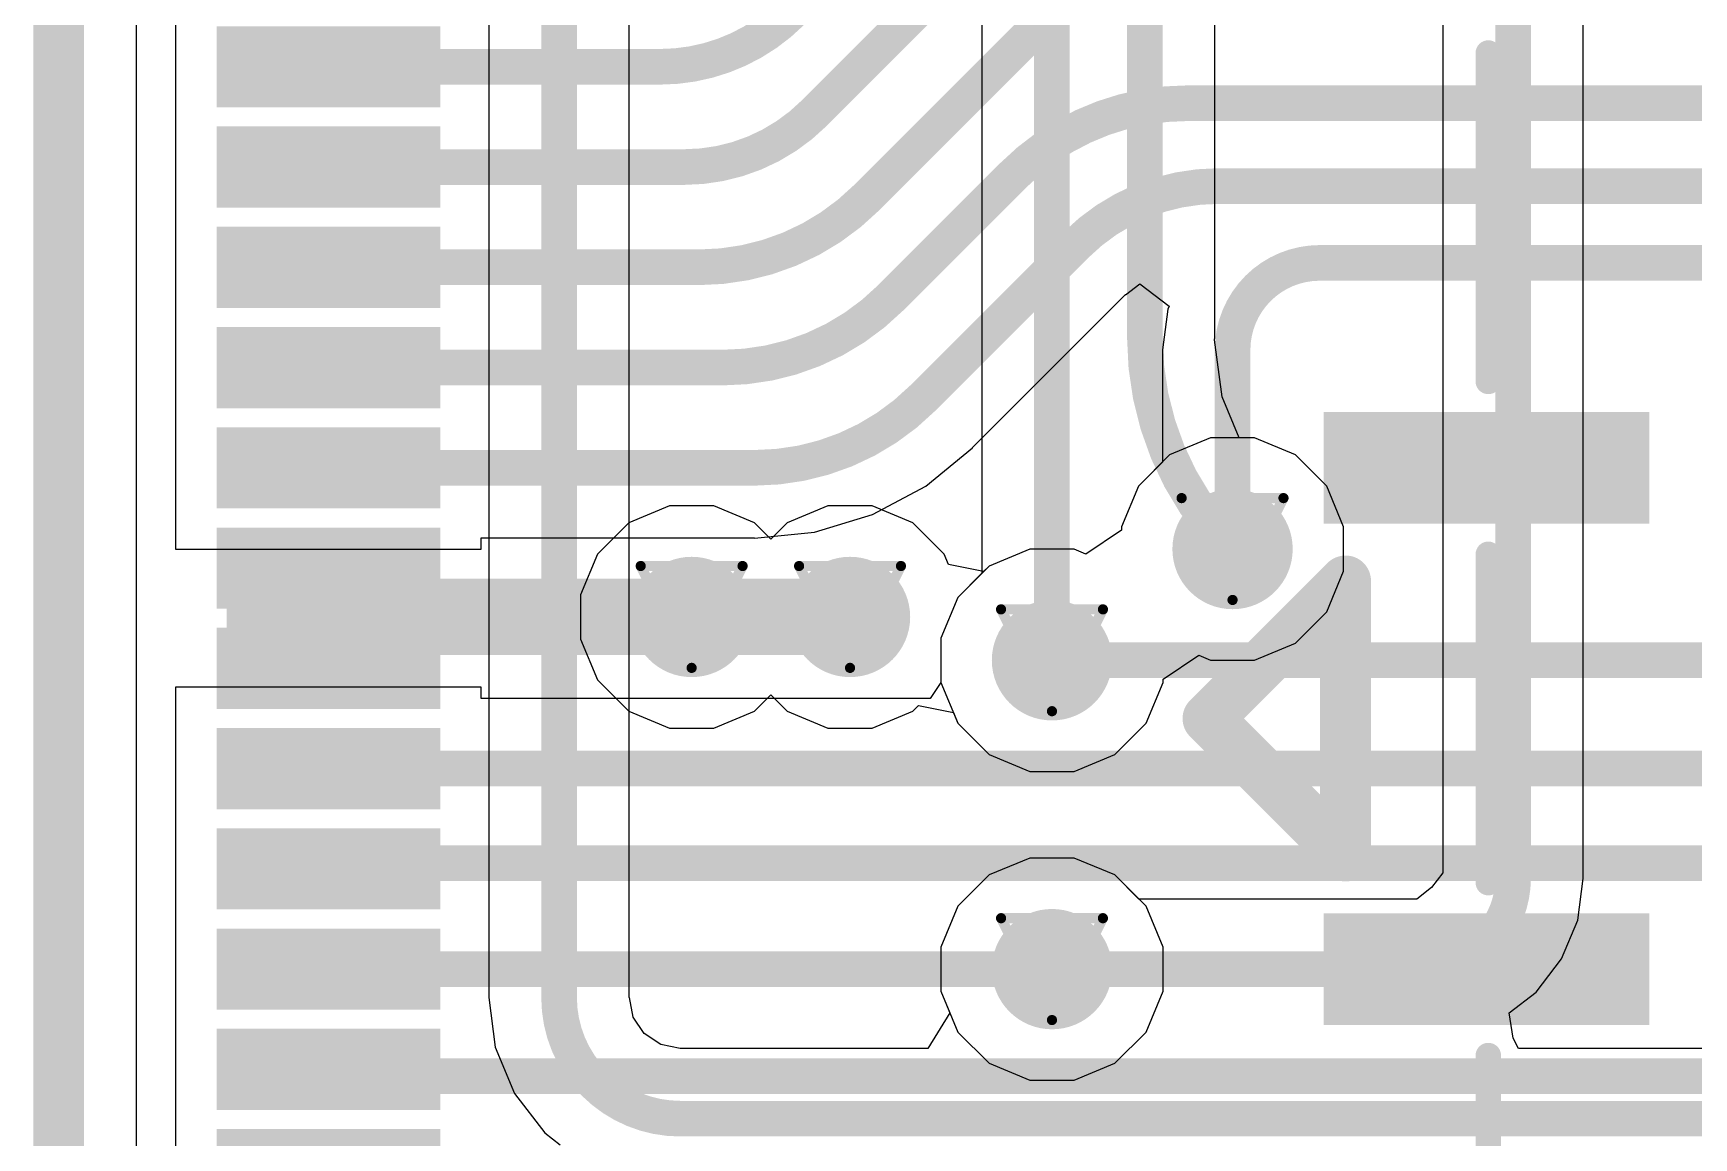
# Model space of a CAD drawing. Header units: inches. Extents: x 0 to 211, y 0 to 201.
# Drawn here: x -0.005 to 0.321, y 2.3192 to 2.5361 of the extents above; entities that cross this region are included whole.
import ezdxf

# ---------------------------------------------------------------- set-up
doc = ezdxf.new("R2010")
doc.units = ezdxf.units.IN
doc.header["$MEASUREMENT"] = 0
for name, color, linetype in [('Board Outline', 216, 'Continuous'), ('Bottom Layer', 5, 'Continuous'), ('Drill Drawing', 1, 'Continuous'), ('Layer 1', 16, 'Continuous'), ('Layer 2', 76, 'Continuous'), ('Top Layer', 1, 'Continuous'), ('Top Overlay', 2, 'Continuous'), ('Top Paste', 8, 'Continuous'), ('Top Solder', 216, 'Continuous'), ('Via Holes', 16, 'Continuous')]:
    doc.layers.add(name, color=color, linetype=linetype)

# ---------------------------------------------------------------- blocks, each defined once
blk = doc.blocks.new('FH41_40S_0_5SH_05__36')
at = {"layer": 'Top Layer'}
for points in [[(-0.074895, 0.13368), (-0.062895, 0.13368), (-0.062895, 0.09368), (-0.074895, 0.09368)], [(-0.0552151, 0.13368), (-0.0432151, 0.13368), (-0.0432151, 0.09368), (-0.0552151, 0.09368)], [(-0.035525, 0.13368), (-0.023525, 0.13368), (-0.023525, 0.09368), (-0.035525, 0.09368)], [(-0.015845, 0.13368), (-0.003845, 0.13368), (-0.003845, 0.09368), (-0.015845, 0.09368)], [(0.003845, 0.13368), (0.015845, 0.13368), (0.015845, 0.09368), (0.003845, 0.09368)], [(0.023525, 0.13368), (0.035525, 0.13368), (0.035525, 0.09368), (0.023525, 0.09368)], [(0.0432151, 0.13368), (0.0552151, 0.13368), (0.0552151, 0.09368), (0.0432151, 0.09368)], [(0.062895, 0.13368), (0.074895, 0.13368), (0.074895, 0.09368), (0.062895, 0.09368)], [(0.0825851, 0.13368), (0.0945851, 0.13368), (0.0945851, 0.09368), (0.0825851, 0.09368)], [(0.102265, 0.13368), (0.114265, 0.13368), (0.114265, 0.09368), (0.102265, 0.09368)], [(0.1219549, 0.13368), (0.1339549, 0.13368), (0.1339549, 0.09368), (0.1219549, 0.09368)], [(-0.058205, -0.08368), (-0.040205, -0.08368), (-0.040205, -0.14368), (-0.058205, -0.14368)], [(0.040205, -0.08368), (0.058205, -0.08368), (0.058205, -0.14368), (0.040205, -0.14368)]]:
    blk.add_hatch(color=1, dxfattribs=at).paths.add_polyline_path(points)
at = {"layer": 'Top Paste'}
for points in [[(-0.074895, 0.13368), (-0.062895, 0.13368), (-0.062895, 0.09368), (-0.074895, 0.09368)], [(-0.0552151, 0.13368), (-0.0432151, 0.13368), (-0.0432151, 0.09368), (-0.0552151, 0.09368)], [(-0.035525, 0.13368), (-0.023525, 0.13368), (-0.023525, 0.09368), (-0.035525, 0.09368)], [(-0.015845, 0.13368), (-0.003845, 0.13368), (-0.003845, 0.09368), (-0.015845, 0.09368)], [(0.003845, 0.13368), (0.015845, 0.13368), (0.015845, 0.09368), (0.003845, 0.09368)], [(0.023525, 0.13368), (0.035525, 0.13368), (0.035525, 0.09368), (0.023525, 0.09368)], [(0.0432151, 0.13368), (0.0552151, 0.13368), (0.0552151, 0.09368), (0.0432151, 0.09368)], [(0.062895, 0.13368), (0.074895, 0.13368), (0.074895, 0.09368), (0.062895, 0.09368)], [(0.0825851, 0.13368), (0.0945851, 0.13368), (0.0945851, 0.09368), (0.0825851, 0.09368)], [(0.102265, 0.13368), (0.114265, 0.13368), (0.114265, 0.09368), (0.102265, 0.09368)], [(0.1219549, 0.13368), (0.1339549, 0.13368), (0.1339549, 0.09368), (0.1219549, 0.09368)], [(-0.058205, -0.08368), (-0.040205, -0.08368), (-0.040205, -0.14368), (-0.058205, -0.14368)], [(0.040205, -0.08368), (0.058205, -0.08368), (0.058205, -0.14368), (0.040205, -0.14368)]]:
    blk.add_hatch(color=8, dxfattribs=at).paths.add_polyline_path(points)
at = {"layer": 'Top Solder'}
for points in [[(-0.0965541, 0.135649), (-0.0806161, 0.135649), (-0.0806161, 0.091711), (-0.0965541, 0.091711)], [(-0.076864, 0.135649), (-0.060926, 0.135649), (-0.060926, 0.091711), (-0.076864, 0.091711)], [(-0.0571841, 0.135649), (-0.0412461, 0.135649), (-0.0412461, 0.091711), (-0.0571841, 0.091711)], [(-0.037494, 0.135649), (-0.021556, 0.135649), (-0.021556, 0.091711), (-0.037494, 0.091711)], [(-0.017814, 0.135649), (-0.001876, 0.135649), (-0.001876, 0.091711), (-0.017814, 0.091711)], [(0.001876, 0.135649), (0.017814, 0.135649), (0.017814, 0.091711), (0.001876, 0.091711)], [(0.021556, 0.135649), (0.037494, 0.135649), (0.037494, 0.091711), (0.021556, 0.091711)], [(0.0412461, 0.135649), (0.0571841, 0.135649), (0.0571841, 0.091711), (0.0412461, 0.091711)], [(0.060926, 0.135649), (0.076864, 0.135649), (0.076864, 0.091711), (0.060926, 0.091711)], [(0.0806161, 0.135649), (0.0965541, 0.135649), (0.0965541, 0.091711), (0.0806161, 0.091711)], [(0.100296, 0.135649), (0.116234, 0.135649), (0.116234, 0.091711), (0.100296, 0.091711)], [(0.1199859, 0.135649), (0.1359239, 0.135649), (0.1359239, 0.091711), (0.1199859, 0.091711)], [(-0.060174, -0.081711), (-0.038236, -0.081711), (-0.038236, -0.145649), (-0.060174, -0.145649)], [(0.038236, -0.081711), (0.060174, -0.081711), (0.060174, -0.145649), (0.038236, -0.145649)]]:
    blk.add_hatch(color=216, dxfattribs=at).paths.add_polyline_path(points)
at = {"layer": 'Top Overlay'}
for points in [[(0, -0.059, 0.01, 0.01, 0), (-0.027, -0.086, 0.01, 0.01, 0)], [(0, -0.059, 0.01, 0.01, 0), (0.027, -0.086, 0.01, 0.01, 0)], [(-0.027, -0.086, 0.01, 0.01, 0), (0.027, -0.086, 0.01, 0.01, 0)], [(-0.130666, -0.114027, 0.005, 0.005, 0), (-0.066184, -0.114027, 0.005, 0.005, 0)], [(-0.032236, -0.114027, 0.005, 0.005, 0), (0.032236, -0.114027, 0.005, 0.005, 0)], [(0.066184, -0.114027, 0.005, 0.005, 0), (0.130666, -0.114027, 0.005, 0.005, 0)]]:
    blk.add_lwpolyline(points, format="xyseb", dxfattribs=at)
for points in [[(-0.0025, -0.059, 0.005, 0.005, 1), (0.0025, -0.059, 0.005, 0.005, 1)], [(-0.0025, -0.059, 0.005, 0.005, 1), (0.0025, -0.059, 0.005, 0.005, 1)], [(-0.0295, -0.086, 0.005, 0.005, 1), (-0.0245, -0.086, 0.005, 0.005, 1)], [(-0.0295, -0.086, 0.005, 0.005, 1), (-0.0245, -0.086, 0.005, 0.005, 1)], [(0.0245, -0.086, 0.005, 0.005, 1), (0.0295, -0.086, 0.005, 0.005, 1)], [(0.0245, -0.086, 0.005, 0.005, 1), (0.0295, -0.086, 0.005, 0.005, 1)], [(-0.067434, -0.114027, 0.0025, 0.0025, 1), (-0.064934, -0.114027, 0.0025, 0.0025, 1)], [(-0.033486, -0.114027, 0.0025, 0.0025, 1), (-0.030986, -0.114027, 0.0025, 0.0025, 1)], [(0.030986, -0.114027, 0.0025, 0.0025, 1), (0.033486, -0.114027, 0.0025, 0.0025, 1)], [(0.064934, -0.114027, 0.0025, 0.0025, 1), (0.067434, -0.114027, 0.0025, 0.0025, 1)], [(0.129416, -0.114027, 0.0025, 0.0025, 1), (0.131916, -0.114027, 0.0025, 0.0025, 1)]]:
    blk.add_lwpolyline(points, format="xyseb", close=True, dxfattribs=at)

msp = doc.modelspace()

# ---------------------------------------------------------------- hatches: boundary and pattern name
at = {"layer": 'Bottom Layer'}
h = msp.add_hatch(color=5, dxfattribs=at)
edge = h.paths.add_edge_path()
edge.add_arc((0.2304476, 2.434843), 0.011811, 0, 360)
h = msp.add_hatch(color=5, dxfattribs=at)
edge = h.paths.add_edge_path()
edge.add_arc((0.1242592, 2.4215086), 0.011811, 0, 360)
h = msp.add_hatch(color=5, dxfattribs=at)
edge = h.paths.add_edge_path()
edge.add_arc((0.15535, 2.4215086), 0.011811, 0, 360)
h = msp.add_hatch(color=5, dxfattribs=at)
edge = h.paths.add_edge_path()
edge.add_arc((0.195, 2.413), 0.011811, 0, 360)
h = msp.add_hatch(color=5, dxfattribs=at)
edge = h.paths.add_edge_path()
edge.add_arc((0.195, 2.352358), 0.011811, 0, 360)
at = {"layer": 'Layer 1'}
h = msp.add_hatch(color=16, dxfattribs=at)
edge = h.paths.add_edge_path()
edge.add_arc((0.2304476, 2.434843), 0.011811, 0, 360)
h = msp.add_hatch(color=16, dxfattribs=at)
edge = h.paths.add_edge_path()
edge.add_arc((0.1242592, 2.4215086), 0.011811, 0, 360)
h = msp.add_hatch(color=16, dxfattribs=at)
edge = h.paths.add_edge_path()
edge.add_arc((0.15535, 2.4215086), 0.011811, 0, 360)
h = msp.add_hatch(color=16, dxfattribs=at)
edge = h.paths.add_edge_path()
edge.add_arc((0.195, 2.413), 0.011811, 0, 360)
h = msp.add_hatch(color=16, dxfattribs=at)
edge = h.paths.add_edge_path()
edge.add_arc((0.195, 2.352358), 0.011811, 0, 360)
at = {"layer": 'Layer 2'}
h = msp.add_hatch(color=76, dxfattribs=at)
edge = h.paths.add_edge_path()
edge.add_arc((0.2304476, 2.434843), 0.011811, 0, 360)
h = msp.add_hatch(color=76, dxfattribs=at)
edge = h.paths.add_edge_path()
edge.add_arc((0.1242592, 2.4215086), 0.011811, 0, 360)
h = msp.add_hatch(color=76, dxfattribs=at)
edge = h.paths.add_edge_path()
edge.add_arc((0.15535, 2.4215086), 0.011811, 0, 360)
h = msp.add_hatch(color=76, dxfattribs=at)
edge = h.paths.add_edge_path()
edge.add_arc((0.195, 2.413), 0.011811, 0, 360)
h = msp.add_hatch(color=76, dxfattribs=at)
edge = h.paths.add_edge_path()
edge.add_arc((0.195, 2.352358), 0.011811, 0, 360)
at = {"layer": 'Top Layer'}
h = msp.add_hatch(color=1, dxfattribs=at)
edge = h.paths.add_edge_path()
edge.add_arc((0.2304476, 2.434843), 0.011811, 0, 360)
msp.add_hatch(color=1, dxfattribs=at).paths.add_polyline_path([(0.0329513, 2.405408), (0.0729513, 2.405408), (0.0729513, 2.437098), (0.0329513, 2.437098)])
h = msp.add_hatch(color=1, dxfattribs=at)
edge = h.paths.add_edge_path()
edge.add_arc((0.1242592, 2.4215086), 0.011811, 0, 360)
h = msp.add_hatch(color=1, dxfattribs=at)
edge = h.paths.add_edge_path()
edge.add_arc((0.15535, 2.4215086), 0.011811, 0, 360)
h = msp.add_hatch(color=1, dxfattribs=at)
edge = h.paths.add_edge_path()
edge.add_arc((0.195, 2.413), 0.011811, 0, 360)
h = msp.add_hatch(color=1, dxfattribs=at)
edge = h.paths.add_edge_path()
edge.add_arc((0.195, 2.352358), 0.011811, 0, 360)
at = {"layer": 'Via Holes'}
h = msp.add_hatch(color=7, dxfattribs=at)
edge = h.paths.add_edge_path()
edge.add_arc((0.2304476, 2.434843), 0.0059055, 0, 360)
h = msp.add_hatch(color=7, dxfattribs=at)
edge = h.paths.add_edge_path()
edge.add_arc((0.1242592, 2.4215086), 0.0059055, 0, 360)
h = msp.add_hatch(color=7, dxfattribs=at)
edge = h.paths.add_edge_path()
edge.add_arc((0.15535, 2.4215086), 0.0059055, 0, 360)
h = msp.add_hatch(color=7, dxfattribs=at)
edge = h.paths.add_edge_path()
edge.add_arc((0.195, 2.413), 0.0059055, 0, 360)
h = msp.add_hatch(color=7, dxfattribs=at)
edge = h.paths.add_edge_path()
edge.add_arc((0.195, 2.352358), 0.0059055, 0, 360)

# ---------------------------------------------------------------- linework, layer by layer
at = {"layer": 'Board Outline'}
msp.add_lwpolyline([(-1.3e-06, -1.4e-06, 0.01, 0.01, 0), (-1.3e-06, 4.7244108, 0.01, 0.01, 0)], format="xyseb", dxfattribs=at)
at = {"layer": 'Bottom Layer'}
for p, q in [((0.0152934, 1.712), (0.0152934, 2.92)), ((0.2717476, 2.6845759), (0.2717476, 2.3712637)), ((0.2992766, 2.3701575), (0.2992766, 2.6845759)), ((0.2269985, 2.4764003), (0.2269985, 2.6297848)), ((0.1812355, 2.6119121), (0.1812355, 2.4300809)), ((0.0844735, 2.5563909), (0.0844735, 2.346762)), ((0.1120025, 2.346762), (0.1120025, 2.5563909)), ((0.2269078, 2.4759441), (0.2269985, 2.4764003)), ((0.2283864, 2.4647128), (0.2269078, 2.4759441)), ((0.2317244, 2.456654), (0.2283864, 2.4647128)), ((0.2347861, 2.456654), (0.2317244, 2.456654)), ((0.2428025, 2.4533335), (0.2347861, 2.456654)), ((0.2489381, 2.4471979), (0.2428025, 2.4533335)), ((0.2522586, 2.4391815), (0.2489381, 2.4471979)), ((0.2522586, 2.4305045), (0.2522586, 2.4391815)), ((0.1812355, 2.4300809), (0.1765095, 2.4253549)), ((0.2489381, 2.4224881), (0.2522586, 2.4305045)), ((0.1765095, 2.4253549), (0.173189, 2.4173385)), ((0.2428025, 2.4163525), (0.2489381, 2.4224881)), ((0.173189, 2.4173385), (0.173189, 2.4086615)), ((0.2347861, 2.413032), (0.2428025, 2.4163525)), ((0.216811, 2.4093066), (0.2238111, 2.4139839)), ((0.2238111, 2.4139839), (0.2261091, 2.413032)), ((0.2261091, 2.413032), (0.2347861, 2.413032)), ((0.216811, 2.4086615), (0.216811, 2.4093066)), ((0.173189, 2.4086615), (0.1765095, 2.4006451)), ((0.2134905, 2.4006451), (0.216811, 2.4086615)), ((0.1765095, 2.4006451), (0.1826451, 2.3945095)), ((0.2073549, 2.3945095), (0.2134905, 2.4006451)), ((0.1826451, 2.3945095), (0.1906615, 2.391189)), ((0.1993385, 2.391189), (0.2073549, 2.3945095)), ((0.1906615, 2.391189), (0.1993385, 2.391189)), ((0.1906615, 2.374169), (0.1826451, 2.3708485)), ((0.1993385, 2.374169), (0.1906615, 2.374169)), ((0.2073549, 2.3708485), (0.1993385, 2.374169)), ((0.1826451, 2.3708485), (0.1765095, 2.3647129)), ((0.2120809, 2.3661225), (0.2073549, 2.3708485)), ((0.2717476, 2.3712637), (0.2694869, 2.3683832)), ((0.2982065, 2.3619867), (0.2992822, 2.3701575)), ((0.2992822, 2.3701575), (0.2992766, 2.3701575)), ((0.2694869, 2.3683832), (0.2666064, 2.3661225)), ((0.1765095, 2.3647129), (0.173189, 2.3566965)), ((0.2666064, 2.3661225), (0.2120809, 2.3661225)), ((0.2950527, 2.3543727), (0.2982065, 2.3619867)), ((0.173189, 2.3566965), (0.173189, 2.3480195)), ((0.2900357, 2.3478344), (0.2950527, 2.3543727)), ((0.173189, 2.3480195), (0.1749515, 2.3437646)), ((0.2847317, 2.3437645), (0.2900357, 2.3478344)), ((0.0844735, 2.346762), (0.0844165, 2.346762)), ((0.0844165, 2.346762), (0.0856971, 2.3370347)), ((0.1120468, 2.346762), (0.1120025, 2.346762)), ((0.1128044, 2.3429531), (0.1120468, 2.346762)), ((0.114962, 2.339724), (0.1128044, 2.3429531)), ((0.1749515, 2.3437646), (0.1706021, 2.3367645)), ((0.2855597, 2.3387817), (0.2847317, 2.3437645)), ((0.1181911, 2.3375664), (0.114962, 2.339724)), ((0.122, 2.3368088), (0.1181911, 2.3375664)), ((0.2865905, 2.3367645), (0.2855597, 2.3387817)), ((0.0856971, 2.3370347), (0.0894517, 2.3279702)), ((0.122, 2.3367645), (0.122, 2.3368088)), ((0.1706021, 2.3367645), (0.122, 2.3367645)), ((0.742, 2.3367645), (0.2865905, 2.3367645)), ((0.0894517, 2.3279702), (0.0954245, 2.3201865)), ((0.0954245, 2.3201865), (0.0984554, 2.3178607))]:
    msp.add_line(p, q, dxfattribs=at)
for points in [[(0.2855121, 2.3701575, 0.007, 0.007, 0), (0.2855121, 2.7016568, 0.007, 0.007, 0)], [(0.213234, 2.4764003, 0.007, 0.007, 0), (0.213234, 2.6446374, 0.007, 0.007, 0)], [(0.195, 2.413, 0.007, 0.007, 0), (0.195, 2.6129562, 0.007, 0.007, 0)], [(0.098238, 2.346762, 0.007, 0.007, 0), (0.098238, 2.5734718, 0.007, 0.007, 0)], [(0.2304349, 2.4348557, 0.007, 0.007, -0.1988332349995673), (0.213234, 2.4764003, 0.007, 0.007, 0)], [(0.2304476, 2.434843, 0.007, 0.007, -7.612173579167047e-05), (0.2304349, 2.4348557, 0.007, 0.007, 0)], [(0.2855121, 2.3701575, 0.007, 0.007, -0.4142135623730951), (0.2677126, 2.352358, 0.007, 0.007, 0)], [(0.195, 2.352358, 0.007, 0.007, 0), (0.2677126, 2.352358, 0.007, 0.007, 0)], [(0.122, 2.323, 0.007, 0.007, -0.4142135623730951), (0.098238, 2.346762, 0.007, 0.007, 0)], [(0.122, 2.323, 0.007, 0.007, 0), (0.742, 2.323, 0.007, 0.007, 0)]]:
    msp.add_lwpolyline(points, format="xyseb", dxfattribs=at)
for points in [[(0.211484, 2.4764003, 0.0035, 0.0035, 1), (0.214984, 2.4764003, 0.0035, 0.0035, 1)], [(0.211484, 2.4764003, 0.0035, 0.0035, 1), (0.214984, 2.4764003, 0.0035, 0.0035, 1)], [(0.2286849, 2.4348557, 0.0035, 0.0035, 1), (0.2321849, 2.4348557, 0.0035, 0.0035, 1)], [(0.2286849, 2.4348557, 0.0035, 0.0035, 1), (0.2321849, 2.4348557, 0.0035, 0.0035, 1)], [(0.2286976, 2.434843, 0.0035, 0.0035, 1), (0.2321976, 2.434843, 0.0035, 0.0035, 1)], [(0.19325, 2.413, 0.0035, 0.0035, 1), (0.19675, 2.413, 0.0035, 0.0035, 1)], [(0.2837621, 2.3701575, 0.0035, 0.0035, 1), (0.2872621, 2.3701575, 0.0035, 0.0035, 1)], [(0.2837621, 2.3701575, 0.0035, 0.0035, 1), (0.2872621, 2.3701575, 0.0035, 0.0035, 1)], [(0.19325, 2.352358, 0.0035, 0.0035, 1), (0.19675, 2.352358, 0.0035, 0.0035, 1)], [(0.2659626, 2.352358, 0.0035, 0.0035, 1), (0.2694626, 2.352358, 0.0035, 0.0035, 1)], [(0.2659626, 2.352358, 0.0035, 0.0035, 1), (0.2694626, 2.352358, 0.0035, 0.0035, 1)], [(0.096488, 2.346762, 0.0035, 0.0035, 1), (0.099988, 2.346762, 0.0035, 0.0035, 1)], [(0.096488, 2.346762, 0.0035, 0.0035, 1), (0.099988, 2.346762, 0.0035, 0.0035, 1)], [(0.12025, 2.323, 0.0035, 0.0035, 1), (0.12375, 2.323, 0.0035, 0.0035, 1)], [(0.12025, 2.323, 0.0035, 0.0035, 1), (0.12375, 2.323, 0.0035, 0.0035, 1)]]:
    msp.add_lwpolyline(points, format="xyseb", close=True, dxfattribs=at)
at = {"layer": 'Drill Drawing'}
for points in [[(0.2204476, 2.444843, 0.002, 0.002, 0), (0.2404476, 2.444843, 0.002, 0.002, 0)], [(0.2204476, 2.444843, 0.002, 0.002, 0), (0.2304476, 2.424843, 0.002, 0.002, 0)], [(0.2304476, 2.424843, 0.002, 0.002, 0), (0.2404476, 2.444843, 0.002, 0.002, 0)], [(0.1142592, 2.4315086, 0.002, 0.002, 0), (0.1342592, 2.4315086, 0.002, 0.002, 0)], [(0.1142592, 2.4315086, 0.002, 0.002, 0), (0.1242592, 2.4115086, 0.002, 0.002, 0)], [(0.1242592, 2.4115086, 0.002, 0.002, 0), (0.1342592, 2.4315086, 0.002, 0.002, 0)], [(0.14535, 2.4315086, 0.002, 0.002, 0), (0.16535, 2.4315086, 0.002, 0.002, 0)], [(0.14535, 2.4315086, 0.002, 0.002, 0), (0.15535, 2.4115086, 0.002, 0.002, 0)], [(0.15535, 2.4115086, 0.002, 0.002, 0), (0.16535, 2.4315086, 0.002, 0.002, 0)], [(0.185, 2.423, 0.002, 0.002, 0), (0.205, 2.423, 0.002, 0.002, 0)], [(0.185, 2.423, 0.002, 0.002, 0), (0.195, 2.403, 0.002, 0.002, 0)], [(0.195, 2.403, 0.002, 0.002, 0), (0.205, 2.423, 0.002, 0.002, 0)], [(0.185, 2.362358, 0.002, 0.002, 0), (0.205, 2.362358, 0.002, 0.002, 0)], [(0.185, 2.362358, 0.002, 0.002, 0), (0.195, 2.342358, 0.002, 0.002, 0)], [(0.195, 2.342358, 0.002, 0.002, 0), (0.205, 2.362358, 0.002, 0.002, 0)]]:
    msp.add_lwpolyline(points, format="xyseb", dxfattribs=at)
for points in [[(0.2199476, 2.444843, 0.001, 0.001, 1), (0.2209476, 2.444843, 0.001, 0.001, 1)], [(0.2199476, 2.444843, 0.001, 0.001, 1), (0.2209476, 2.444843, 0.001, 0.001, 1)], [(0.2399476, 2.444843, 0.001, 0.001, 1), (0.2409476, 2.444843, 0.001, 0.001, 1)], [(0.2399476, 2.444843, 0.001, 0.001, 1), (0.2409476, 2.444843, 0.001, 0.001, 1)], [(0.1137592, 2.4315086, 0.001, 0.001, 1), (0.1147592, 2.4315086, 0.001, 0.001, 1)], [(0.1137592, 2.4315086, 0.001, 0.001, 1), (0.1147592, 2.4315086, 0.001, 0.001, 1)], [(0.1337592, 2.4315086, 0.001, 0.001, 1), (0.1347592, 2.4315086, 0.001, 0.001, 1)], [(0.1337592, 2.4315086, 0.001, 0.001, 1), (0.1347592, 2.4315086, 0.001, 0.001, 1)], [(0.14485, 2.4315086, 0.001, 0.001, 1), (0.14585, 2.4315086, 0.001, 0.001, 1)], [(0.14485, 2.4315086, 0.001, 0.001, 1), (0.14585, 2.4315086, 0.001, 0.001, 1)], [(0.16485, 2.4315086, 0.001, 0.001, 1), (0.16585, 2.4315086, 0.001, 0.001, 1)], [(0.16485, 2.4315086, 0.001, 0.001, 1), (0.16585, 2.4315086, 0.001, 0.001, 1)], [(0.2299476, 2.424843, 0.001, 0.001, 1), (0.2309476, 2.424843, 0.001, 0.001, 1)], [(0.2299476, 2.424843, 0.001, 0.001, 1), (0.2309476, 2.424843, 0.001, 0.001, 1)], [(0.1845, 2.423, 0.001, 0.001, 1), (0.1855, 2.423, 0.001, 0.001, 1)], [(0.1845, 2.423, 0.001, 0.001, 1), (0.1855, 2.423, 0.001, 0.001, 1)], [(0.2045, 2.423, 0.001, 0.001, 1), (0.2055, 2.423, 0.001, 0.001, 1)], [(0.2045, 2.423, 0.001, 0.001, 1), (0.2055, 2.423, 0.001, 0.001, 1)], [(0.1237592, 2.4115086, 0.001, 0.001, 1), (0.1247592, 2.4115086, 0.001, 0.001, 1)], [(0.1237592, 2.4115086, 0.001, 0.001, 1), (0.1247592, 2.4115086, 0.001, 0.001, 1)], [(0.15485, 2.4115086, 0.001, 0.001, 1), (0.15585, 2.4115086, 0.001, 0.001, 1)], [(0.15485, 2.4115086, 0.001, 0.001, 1), (0.15585, 2.4115086, 0.001, 0.001, 1)], [(0.1945, 2.403, 0.001, 0.001, 1), (0.1955, 2.403, 0.001, 0.001, 1)], [(0.1945, 2.403, 0.001, 0.001, 1), (0.1955, 2.403, 0.001, 0.001, 1)], [(0.1845, 2.362358, 0.001, 0.001, 1), (0.1855, 2.362358, 0.001, 0.001, 1)], [(0.1845, 2.362358, 0.001, 0.001, 1), (0.1855, 2.362358, 0.001, 0.001, 1)], [(0.2045, 2.362358, 0.001, 0.001, 1), (0.2055, 2.362358, 0.001, 0.001, 1)], [(0.2045, 2.362358, 0.001, 0.001, 1), (0.2055, 2.362358, 0.001, 0.001, 1)], [(0.1945, 2.342358, 0.001, 0.001, 1), (0.1955, 2.342358, 0.001, 0.001, 1)], [(0.1945, 2.342358, 0.001, 0.001, 1), (0.1955, 2.342358, 0.001, 0.001, 1)]]:
    msp.add_lwpolyline(points, format="xyseb", close=True, dxfattribs=at)
at = {"layer": 'Layer 1'}
for p, q in [((0.0152934, 0.1631947), (0.0152934, 4.5612183)), ((0.2261091, 2.456654), (0.2180927, 2.4533335)), ((0.2347861, 2.456654), (0.2261091, 2.456654)), ((0.2428025, 2.4533335), (0.2347861, 2.456654)), ((0.2180927, 2.4533335), (0.2119571, 2.4471979)), ((0.2489381, 2.4471979), (0.2428025, 2.4533335)), ((0.2119571, 2.4471979), (0.2086366, 2.4391815)), ((0.2522586, 2.4391815), (0.2489381, 2.4471979)), ((0.2086366, 2.4385364), (0.2016365, 2.4338591)), ((0.2086366, 2.4391815), (0.2086366, 2.4385364)), ((0.2522586, 2.4305045), (0.2522586, 2.4391815)), ((0.1906615, 2.434811), (0.1826451, 2.4314905)), ((0.1993385, 2.434811), (0.1906615, 2.434811)), ((0.2016365, 2.4338591), (0.1993385, 2.434811)), ((0.1826451, 2.4314905), (0.1765095, 2.4253549)), ((0.2489381, 2.4224881), (0.2522586, 2.4305045)), ((0.1765095, 2.4253549), (0.173189, 2.4173385)), ((0.2428025, 2.4163525), (0.2489381, 2.4224881)), ((0.173189, 2.4173385), (0.173189, 2.4086615)), ((0.2347861, 2.413032), (0.2428025, 2.4163525)), ((0.216811, 2.4093066), (0.2238111, 2.4139839)), ((0.2238111, 2.4139839), (0.2261091, 2.413032)), ((0.2261091, 2.413032), (0.2347861, 2.413032)), ((0.216811, 2.4086615), (0.216811, 2.4093066)), ((0.173189, 2.4086615), (0.1765095, 2.4006451)), ((0.2134905, 2.4006451), (0.216811, 2.4086615)), ((0.1765095, 2.4006451), (0.1826451, 2.3945095)), ((0.2073549, 2.3945095), (0.2134905, 2.4006451)), ((0.1826451, 2.3945095), (0.1906615, 2.391189)), ((0.1993385, 2.391189), (0.2073549, 2.3945095)), ((0.1906615, 2.391189), (0.1993385, 2.391189)), ((0.1906615, 2.374169), (0.1826451, 2.3708485)), ((0.1993385, 2.374169), (0.1906615, 2.374169)), ((0.2073549, 2.3708485), (0.1993385, 2.374169)), ((0.1826451, 2.3708485), (0.1765095, 2.3647129)), ((0.2134905, 2.3647129), (0.2073549, 2.3708485)), ((0.1765095, 2.3647129), (0.173189, 2.3566965)), ((0.216811, 2.3566965), (0.2134905, 2.3647129)), ((0.173189, 2.3566965), (0.173189, 2.3480195)), ((0.216811, 2.3480195), (0.216811, 2.3566965)), ((0.173189, 2.3480195), (0.1765095, 2.3400031)), ((0.2134905, 2.3400031), (0.216811, 2.3480195)), ((0.1765095, 2.3400031), (0.1826451, 2.3338675)), ((0.2073549, 2.3338675), (0.2134905, 2.3400031)), ((0.1826451, 2.3338675), (0.1906615, 2.330547)), ((0.1993385, 2.330547), (0.2073549, 2.3338675)), ((0.1906615, 2.330547), (0.1993385, 2.330547))]:
    msp.add_line(p, q, dxfattribs=at)
at = {"layer": 'Layer 2'}
for p, q in [((0.0152934, 0.1631947), (0.0152934, 3.625635)), ((0.2261091, 2.456654), (0.2180927, 2.4533335)), ((0.2347861, 2.456654), (0.2261091, 2.456654)), ((0.2428025, 2.4533335), (0.2347861, 2.456654)), ((0.2180927, 2.4533335), (0.2119571, 2.4471979)), ((0.2489381, 2.4471979), (0.2428025, 2.4533335)), ((0.2119571, 2.4471979), (0.2086366, 2.4391815)), ((0.2522586, 2.4391815), (0.2489381, 2.4471979)), ((0.1199207, 2.4433196), (0.1119043, 2.4399991)), ((0.1285977, 2.4433196), (0.1199207, 2.4433196)), ((0.1366141, 2.4399991), (0.1285977, 2.4433196)), ((0.1510115, 2.4433196), (0.1429951, 2.4399991)), ((0.1596885, 2.4433196), (0.1510115, 2.4433196)), ((0.1677049, 2.4399991), (0.1596885, 2.4433196)), ((0.1119043, 2.4399991), (0.1057687, 2.4338635)), ((0.1398046, 2.4368086), (0.1366141, 2.4399991)), ((0.1429951, 2.4399991), (0.1398046, 2.4368086)), ((0.1738405, 2.4338635), (0.1677049, 2.4399991)), ((0.2086366, 2.4385364), (0.2016365, 2.4338591)), ((0.2086366, 2.4391815), (0.2086366, 2.4385364)), ((0.2522586, 2.4305045), (0.2522586, 2.4391815)), ((0.1057687, 2.4338635), (0.1024482, 2.4258471)), ((0.1747035, 2.4317801), (0.1738405, 2.4338635)), ((0.1906615, 2.434811), (0.1826451, 2.4314905)), ((0.1993385, 2.434811), (0.1906615, 2.434811)), ((0.2016365, 2.4338591), (0.1993385, 2.434811)), ((0.181569, 2.4304144), (0.1747035, 2.4317801)), ((0.1826451, 2.4314905), (0.181569, 2.4304144)), ((0.2489381, 2.4224881), (0.2522586, 2.4305045)), ((0.1024482, 2.4258471), (0.1024482, 2.4171701)), ((0.2428025, 2.4163525), (0.2489381, 2.4224881)), ((0.1024482, 2.4171701), (0.1057687, 2.4091537)), ((0.2347861, 2.413032), (0.2428025, 2.4163525)), ((0.216811, 2.4093066), (0.2238111, 2.4139839)), ((0.2238111, 2.4139839), (0.2261091, 2.413032)), ((0.2261091, 2.413032), (0.2347861, 2.413032)), ((0.1057687, 2.4091537), (0.1119043, 2.4030181)), ((0.216811, 2.4086615), (0.216811, 2.4093066)), ((0.1366141, 2.4030181), (0.1398046, 2.4062086)), ((0.1398046, 2.4062086), (0.1429951, 2.4030181)), ((0.2134905, 2.4006451), (0.216811, 2.4086615)), ((0.1119043, 2.4030181), (0.1199207, 2.3996976)), ((0.1285977, 2.3996976), (0.1366141, 2.4030181)), ((0.1429951, 2.4030181), (0.1510115, 2.3996976)), ((0.1596885, 2.3996976), (0.1677049, 2.4030181)), ((0.1677049, 2.4030181), (0.168781, 2.4040942)), ((0.168781, 2.4040942), (0.1756465, 2.4027285)), ((0.1756465, 2.4027285), (0.1765095, 2.4006451)), ((0.1199207, 2.3996976), (0.1285977, 2.3996976)), ((0.1510115, 2.3996976), (0.1596885, 2.3996976)), ((0.1765095, 2.4006451), (0.1826451, 2.3945095)), ((0.2073549, 2.3945095), (0.2134905, 2.4006451)), ((0.1826451, 2.3945095), (0.1906615, 2.391189)), ((0.1993385, 2.391189), (0.2073549, 2.3945095)), ((0.1906615, 2.391189), (0.1993385, 2.391189)), ((0.1906615, 2.374169), (0.1826451, 2.3708485)), ((0.1993385, 2.374169), (0.1906615, 2.374169)), ((0.2073549, 2.3708485), (0.1993385, 2.374169)), ((0.1826451, 2.3708485), (0.1765095, 2.3647129)), ((0.2134905, 2.3647129), (0.2073549, 2.3708485)), ((0.1765095, 2.3647129), (0.173189, 2.3566965)), ((0.216811, 2.3566965), (0.2134905, 2.3647129)), ((0.173189, 2.3566965), (0.173189, 2.3480195)), ((0.216811, 2.3480195), (0.216811, 2.3566965)), ((0.173189, 2.3480195), (0.1765095, 2.3400031)), ((0.2134905, 2.3400031), (0.216811, 2.3480195)), ((0.1765095, 2.3400031), (0.1826451, 2.3338675)), ((0.2073549, 2.3338675), (0.2134905, 2.3400031)), ((0.1826451, 2.3338675), (0.1906615, 2.330547)), ((0.1993385, 2.330547), (0.2073549, 2.3338675)), ((0.1906615, 2.330547), (0.1993385, 2.330547))]:
    msp.add_line(p, q, dxfattribs=at)
at = {"layer": 'Top Layer'}
for p, q in [((0.0152934, 0.1631947), (0.0152934, 3.5702931)), ((0.0229513, 2.5652081), (0.0229513, 2.5332081)), ((0.0229513, 2.5332081), (0.0229513, 2.513528)), ((0.0229513, 2.513528), (0.0229513, 2.4741582)), ((0.1793574, 2.4547336), (0.2094202, 2.4847964)), ((0.2094202, 2.4847964), (0.2094308, 2.4847857)), ((0.2094308, 2.4847857), (0.2122405, 2.4869417)), ((0.2122405, 2.4869417), (0.2179899, 2.48253)), ((0.2177352, 2.481915), (0.2166846, 2.4739348)), ((0.2179899, 2.48253), (0.2177352, 2.481915)), ((0.0229513, 2.4741582), (0.0229513, 2.4347882)), ((0.2166846, 2.4739348), (0.2166831, 2.4739274)), ((0.2166831, 2.4739274), (0.2166831, 2.4519239)), ((0.1702103, 2.4471926), (0.1793757, 2.4547145)), ((0.1793574, 2.4547328), (0.1793574, 2.4547336)), ((0.1793757, 2.4547145), (0.1793574, 2.4547328)), ((0.2166831, 2.4519239), (0.2119571, 2.4471979)), ((0.1597511, 2.441602), (0.1702103, 2.4471926)), ((0.2119571, 2.4471979), (0.2086366, 2.4391815)), ((0.1484022, 2.4381593), (0.1597511, 2.441602)), ((0.2086366, 2.4385364), (0.2016365, 2.4338591)), ((0.2086366, 2.4391815), (0.2086366, 2.4385364)), ((0.0829513, 2.4347882), (0.0829513, 2.4370237)), ((0.0829513, 2.4370237), (0.1365997, 2.4370237)), ((0.1365997, 2.4369969), (0.1484022, 2.4381593)), ((0.1365997, 2.4370237), (0.1365997, 2.4369969)), ((0.0229513, 2.4347882), (0.0829513, 2.4347882)), ((0.1906615, 2.434811), (0.1826451, 2.4314905)), ((0.1993385, 2.434811), (0.1906615, 2.434811)), ((0.2016365, 2.4338591), (0.1993385, 2.434811)), ((0.1826451, 2.4314905), (0.1765095, 2.4253549)), ((0.1765095, 2.4253549), (0.173189, 2.4173385)), ((0.173189, 2.4173385), (0.173189, 2.4086616)), ((0.0829513, 2.4077281), (0.0229513, 2.4077281)), ((0.0229513, 2.4077281), (0.0229513, 2.3757281)), ((0.0829513, 2.4054926), (0.0829513, 2.4077281)), ((0.173189, 2.4086616), (0.1710716, 2.4054926)), ((0.1710716, 2.4054926), (0.0829513, 2.4054926)), ((0.0229513, 2.3757281), (0.0229513, 2.3560481)), ((0.0229513, 2.3560481), (0.0229513, 2.3166781))]:
    msp.add_line(p, q, dxfattribs=at)
for points in [[(0.1483417, 2.5204438, 0.007, 0.007, 0), (0.2056802, 2.5777823, 0.007, 0.007, 0)], [(0.1586185, 2.5038366, 0.007, 0.007, 0), (0.2172887, 2.5625068, 0.007, 0.007, 0)], [(0.1438441, 2.5402181, 0.007, 0.007, -0.198912367379658), (0.1180359, 2.529528, 0.007, 0.007, 0)], [(0.0529513, 2.529528, 0.007, 0.007, 0), (0.1180359, 2.529528, 0.007, 0.007, 0)], [(0.1483224, 2.5204245, 0.007, 0.007, -0.1987166968878497), (0.1227373, 2.5098381, 0.007, 0.007, 0)], [(0.1483417, 2.5204438, 0.007, 0.007, -0.0001882302744810448), (0.1483224, 2.5204245, 0.007, 0.007, 0)], [(0.1873107, 2.5081488, 0.007, 0.007, -0.1991079277222927), (0.2216249, 2.5223774, 0.007, 0.007, 0)], [(0.2216249, 2.5223774, 0.007, 0.007, 0), (0.221625, 2.5223775, 0.007, 0.007, 0)], [(0.221625, 2.5223775, 0.007, 0.007, 0), (1.6620903, 2.5223775, 0.007, 0.007, 0)], [(0.0529513, 2.5098381, 0.007, 0.007, 0), (0.1227373, 2.5098381, 0.007, 0.007, 0)], [(0.1633201, 2.4841582, 0.007, 0.007, 0), (0.1873107, 2.5081488, 0.007, 0.007, 0)], [(0.1586185, 2.5038366, 0.007, 0.007, -0.1989007886332647), (0.1255938, 2.4901582, 0.007, 0.007, 0)], [(0.1997036, 2.4945458, 0.007, 0.007, -0.1987597862681973), (0.2276494, 2.5061117, 0.007, 0.007, 0)], [(0.2276494, 2.5061117, 0.007, 0.007, 0), (0.2440292, 2.5061117, 0.007, 0.007, 0)], [(0.2440292, 2.5061117, 0.007, 0.007, 0), (1.6004328, 2.5061118, 0.007, 0.007, 0)], [(0.1696244, 2.4644666, 0.007, 0.007, 0), (0.1996872, 2.4945294, 0.007, 0.007, 0)], [(0.1996871, 2.4945294, 0.007, 0.007, -0.0001467781239001899), (0.1997036, 2.4945458, 0.007, 0.007, 0)], [(0.2304476, 2.4739274, 0.007, 0.007, -0.4142135623730951), (0.2475454, 2.4910252, 0.007, 0.007, 0)], [(0.2475454, 2.4910252, 0.007, 0.007, 0), (0.2662152, 2.4910252, 0.007, 0.007, 0)], [(0.2662152, 2.4910252, 0.007, 0.007, 0), (1.52866, 2.4910253, 0.007, 0.007, 0)], [(0.0529513, 2.4901582, 0.007, 0.007, 0), (0.1255938, 2.4901582, 0.007, 0.007, 0)], [(0.1632981, 2.4841362, 0.007, 0.007, -0.1987390632936975), (0.1302693, 2.4704681, 0.007, 0.007, 0)], [(0.1633201, 2.4841582, 0.007, 0.007, -0.000166713620213893), (0.1632981, 2.4841362, 0.007, 0.007, 0)], [(0.2304476, 2.434843, 0.007, 0.007, 0), (0.2304476, 2.4739274, 0.007, 0.007, 0)], [(0.0529513, 2.4704681, 0.007, 0.007, 0), (0.1302693, 2.4704681, 0.007, 0.007, 0)], [(0.1696244, 2.4644666, 0.007, 0.007, -0.1989007886340737), (0.1365997, 2.4507882, 0.007, 0.007, 0)], [(0.0529513, 2.4507882, 0.007, 0.007, 0), (0.1365997, 2.4507882, 0.007, 0.007, 0)], [(0.043906, 2.4215086, 0.015, 0.015, 0), (0.1222592, 2.4215086, 0.015, 0.015, 0)], [(0.1222592, 2.4215086, 0.015, 0.015, 0), (0.15535, 2.4215086, 0.015, 0.015, 0)], [(0.195, 2.413, 0.007, 0.007, 0), (0.3301719, 2.413, 0.007, 0.007, 0)], [(0.0529513, 2.3917281, 0.007, 0.007, 0), (0.3578615, 2.3917281, 0.007, 0.007, 0)], [(0.0529513, 2.3720481, 0.007, 0.007, 0), (0.0540406, 2.3731374, 0.007, 0.007, 0)], [(0.0540406, 2.3731374, 0.007, 0.007, 0), (0.3931672, 2.3731374, 0.007, 0.007, 0)], [(0.0529513, 2.352358, 0.007, 0.007, 0), (0.195, 2.352358, 0.007, 0.007, 0)], [(0.0529513, 2.3326781, 0.007, 0.007, 0), (0.05426, 2.3313694, 0.007, 0.007, 0)], [(0.05426, 2.3313694, 0.007, 0.007, 0), (0.4267868, 2.3313694, 0.007, 0.007, 0)]]:
    msp.add_lwpolyline(points, format="xyseb", dxfattribs=at)
for points in [[(0.0512013, 2.529528, 0.0035, 0.0035, 1), (0.0547013, 2.529528, 0.0035, 0.0035, 1)], [(0.1162859, 2.529528, 0.0035, 0.0035, 1), (0.1197859, 2.529528, 0.0035, 0.0035, 1)], [(0.1162859, 2.529528, 0.0035, 0.0035, 1), (0.1197859, 2.529528, 0.0035, 0.0035, 1)], [(0.1465724, 2.5204245, 0.0035, 0.0035, 1), (0.1500724, 2.5204245, 0.0035, 0.0035, 1)], [(0.1465724, 2.5204245, 0.0035, 0.0035, 1), (0.1500724, 2.5204245, 0.0035, 0.0035, 1)], [(0.1465917, 2.5204438, 0.0035, 0.0035, 1), (0.1500917, 2.5204438, 0.0035, 0.0035, 1)], [(0.1465917, 2.5204438, 0.0035, 0.0035, 1), (0.1500917, 2.5204438, 0.0035, 0.0035, 1)], [(0.2198749, 2.5223774, 0.0035, 0.0035, 1), (0.2233749, 2.5223774, 0.0035, 0.0035, 1)], [(0.2198749, 2.5223774, 0.0035, 0.0035, 1), (0.2233749, 2.5223774, 0.0035, 0.0035, 1)], [(0.219875, 2.5223775, 0.0035, 0.0035, 1), (0.223375, 2.5223775, 0.0035, 0.0035, 1)], [(0.219875, 2.5223775, 0.0035, 0.0035, 1), (0.223375, 2.5223775, 0.0035, 0.0035, 1)], [(0.0512013, 2.5098381, 0.0035, 0.0035, 1), (0.0547013, 2.5098381, 0.0035, 0.0035, 1)], [(0.1209873, 2.5098381, 0.0035, 0.0035, 1), (0.1244873, 2.5098381, 0.0035, 0.0035, 1)], [(0.1209873, 2.5098381, 0.0035, 0.0035, 1), (0.1244873, 2.5098381, 0.0035, 0.0035, 1)], [(0.1855607, 2.5081488, 0.0035, 0.0035, 1), (0.1890607, 2.5081488, 0.0035, 0.0035, 1)], [(0.1855607, 2.5081488, 0.0035, 0.0035, 1), (0.1890607, 2.5081488, 0.0035, 0.0035, 1)], [(0.1568685, 2.5038366, 0.0035, 0.0035, 1), (0.1603685, 2.5038366, 0.0035, 0.0035, 1)], [(0.1568685, 2.5038366, 0.0035, 0.0035, 1), (0.1603685, 2.5038366, 0.0035, 0.0035, 1)], [(0.2258994, 2.5061117, 0.0035, 0.0035, 1), (0.2293994, 2.5061117, 0.0035, 0.0035, 1)], [(0.2258994, 2.5061117, 0.0035, 0.0035, 1), (0.2293994, 2.5061117, 0.0035, 0.0035, 1)], [(0.2422792, 2.5061117, 0.0035, 0.0035, 1), (0.2457792, 2.5061117, 0.0035, 0.0035, 1)], [(0.2422792, 2.5061117, 0.0035, 0.0035, 1), (0.2457792, 2.5061117, 0.0035, 0.0035, 1)], [(0.1979371, 2.4945294, 0.0035, 0.0035, 1), (0.2014371, 2.4945294, 0.0035, 0.0035, 1)], [(0.1979372, 2.4945294, 0.0035, 0.0035, 1), (0.2014372, 2.4945294, 0.0035, 0.0035, 1)], [(0.1979536, 2.4945458, 0.0035, 0.0035, 1), (0.2014536, 2.4945458, 0.0035, 0.0035, 1)], [(0.1979536, 2.4945458, 0.0035, 0.0035, 1), (0.2014536, 2.4945458, 0.0035, 0.0035, 1)], [(0.2457954, 2.4910252, 0.0035, 0.0035, 1), (0.2492954, 2.4910252, 0.0035, 0.0035, 1)], [(0.2457954, 2.4910252, 0.0035, 0.0035, 1), (0.2492954, 2.4910252, 0.0035, 0.0035, 1)], [(0.2644652, 2.4910252, 0.0035, 0.0035, 1), (0.2679652, 2.4910252, 0.0035, 0.0035, 1)], [(0.2644652, 2.4910252, 0.0035, 0.0035, 1), (0.2679652, 2.4910252, 0.0035, 0.0035, 1)], [(0.0512013, 2.4901582, 0.0035, 0.0035, 1), (0.0547013, 2.4901582, 0.0035, 0.0035, 1)], [(0.1238438, 2.4901582, 0.0035, 0.0035, 1), (0.1273438, 2.4901582, 0.0035, 0.0035, 1)], [(0.1238438, 2.4901582, 0.0035, 0.0035, 1), (0.1273438, 2.4901582, 0.0035, 0.0035, 1)], [(0.1615481, 2.4841362, 0.0035, 0.0035, 1), (0.1650481, 2.4841362, 0.0035, 0.0035, 1)], [(0.1615481, 2.4841362, 0.0035, 0.0035, 1), (0.1650481, 2.4841362, 0.0035, 0.0035, 1)], [(0.1615701, 2.4841582, 0.0035, 0.0035, 1), (0.1650701, 2.4841582, 0.0035, 0.0035, 1)], [(0.1615701, 2.4841582, 0.0035, 0.0035, 1), (0.1650701, 2.4841582, 0.0035, 0.0035, 1)], [(0.2286976, 2.4739274, 0.0035, 0.0035, 1), (0.2321976, 2.4739274, 0.0035, 0.0035, 1)], [(0.2286976, 2.4739274, 0.0035, 0.0035, 1), (0.2321976, 2.4739274, 0.0035, 0.0035, 1)], [(0.0512013, 2.4704681, 0.0035, 0.0035, 1), (0.0547013, 2.4704681, 0.0035, 0.0035, 1)], [(0.1285193, 2.4704681, 0.0035, 0.0035, 1), (0.1320193, 2.4704681, 0.0035, 0.0035, 1)], [(0.1285193, 2.4704681, 0.0035, 0.0035, 1), (0.1320193, 2.4704681, 0.0035, 0.0035, 1)], [(0.1678744, 2.4644666, 0.0035, 0.0035, 1), (0.1713744, 2.4644666, 0.0035, 0.0035, 1)], [(0.1678744, 2.4644666, 0.0035, 0.0035, 1), (0.1713744, 2.4644666, 0.0035, 0.0035, 1)], [(0.0512013, 2.4507882, 0.0035, 0.0035, 1), (0.0547013, 2.4507882, 0.0035, 0.0035, 1)], [(0.1348497, 2.4507882, 0.0035, 0.0035, 1), (0.1383497, 2.4507882, 0.0035, 0.0035, 1)], [(0.1348497, 2.4507882, 0.0035, 0.0035, 1), (0.1383497, 2.4507882, 0.0035, 0.0035, 1)], [(0.2286976, 2.434843, 0.0035, 0.0035, 1), (0.2321976, 2.434843, 0.0035, 0.0035, 1)], [(0.040156, 2.4215086, 0.0075, 0.0075, 1), (0.047656, 2.4215086, 0.0075, 0.0075, 1)], [(0.1185092, 2.4215086, 0.0075, 0.0075, 1), (0.1260092, 2.4215086, 0.0075, 0.0075, 1)], [(0.1185092, 2.4215086, 0.0075, 0.0075, 1), (0.1260092, 2.4215086, 0.0075, 0.0075, 1)], [(0.1516, 2.4215086, 0.0075, 0.0075, 1), (0.1591, 2.4215086, 0.0075, 0.0075, 1)], [(0.19325, 2.413, 0.0035, 0.0035, 1), (0.19675, 2.413, 0.0035, 0.0035, 1)], [(0.0512013, 2.3917281, 0.0035, 0.0035, 1), (0.0547013, 2.3917281, 0.0035, 0.0035, 1)], [(0.0522906, 2.3731374, 0.0035, 0.0035, 1), (0.0557906, 2.3731374, 0.0035, 0.0035, 1)], [(0.0522906, 2.3731374, 0.0035, 0.0035, 1), (0.0557906, 2.3731374, 0.0035, 0.0035, 1)], [(0.0512013, 2.3720481, 0.0035, 0.0035, 1), (0.0547013, 2.3720481, 0.0035, 0.0035, 1)], [(0.0512013, 2.352358, 0.0035, 0.0035, 1), (0.0547013, 2.352358, 0.0035, 0.0035, 1)], [(0.19325, 2.352358, 0.0035, 0.0035, 1), (0.19675, 2.352358, 0.0035, 0.0035, 1)], [(0.0512013, 2.3326781, 0.0035, 0.0035, 1), (0.0547013, 2.3326781, 0.0035, 0.0035, 1)], [(0.05251, 2.3313694, 0.0035, 0.0035, 1), (0.05601, 2.3313694, 0.0035, 0.0035, 1)], [(0.05251, 2.3313694, 0.0035, 0.0035, 1), (0.05601, 2.3313694, 0.0035, 0.0035, 1)]]:
    msp.add_lwpolyline(points, format="xyseb", close=True, dxfattribs=at)

# ---------------------------------------------------------------- block references
at = {"rotation": 90}
msp.add_blockref('FH41_40S_0_5SH_05__36', (0.1666313, 2.4015731), dxfattribs=at)

doc.saveas('drawing.dxf')
